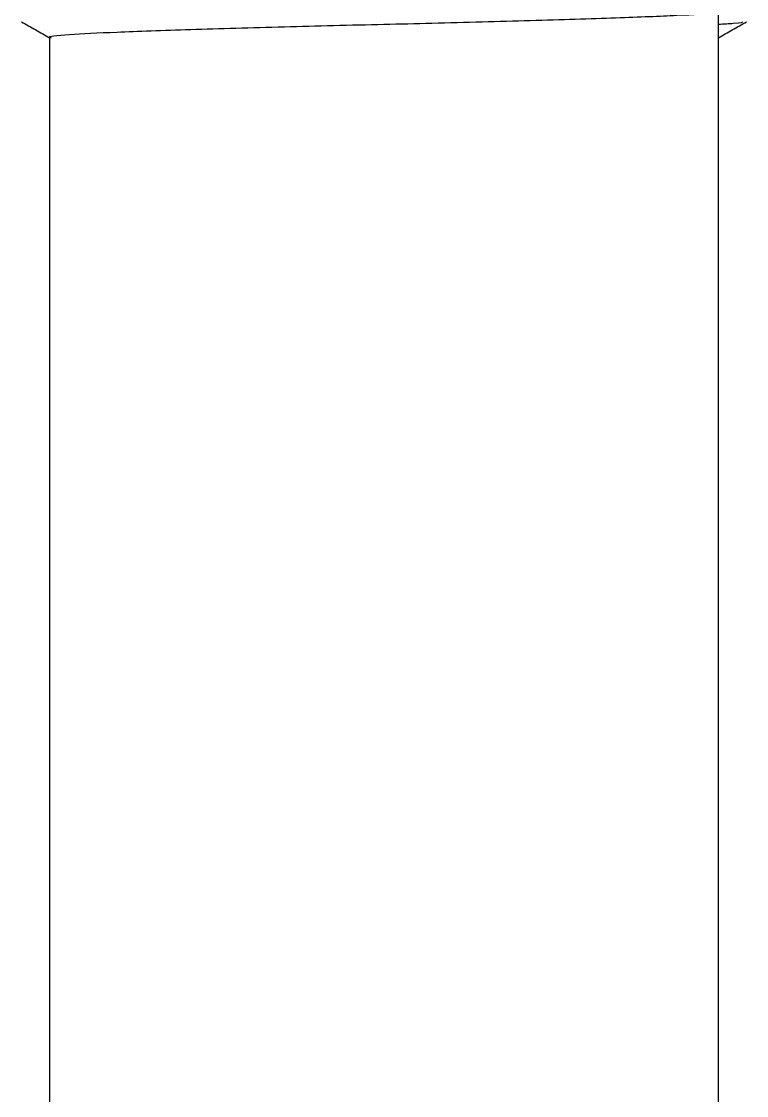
# Model space of a CAD drawing. Header units: millimetres. Extents: x -205 to 841, y 0 to 722.
# Drawn here: x 102.122 to 104.187, y 86.725 to 89.785 of the extents above; entities that cross this region are included whole.
import ezdxf

# ---------------------------------------------------------------- set-up
doc = ezdxf.new("R2010")
doc.units = ezdxf.units.MM

msp = doc.modelspace()

# ---------------------------------------------------------------- linework, layer by layer
at = {"color": 7, "linetype": 'Continuous', "lineweight": 25}
for p, q in [((104.1065, 22.7892), (104.1065, 89.8136)), ((102.2025, 89.7392), (102.2025, 22.7892))]:
    msp.add_line(p, q, dxfattribs=at)
for points, knots in [([(104.0937, 89.8129), (104.0937, 89.8117), (104.0938, 89.8079), (103.9983, 89.8021), (103.8227, 89.7952), (103.5783, 89.7874), (103.3431, 89.7811), (103.1043, 89.7755), (102.863, 89.7697), (102.5974, 89.7619), (102.3833, 89.7543), (102.2499, 89.7478), (102.1912, 89.7424), (102.2058, 89.7395), (102.2074, 89.7392)], [0, 0, 0, 0, 0.048378, 0.146644, 0.244206, 0.345384, 0.445465, 0.491894, 0.5898, 0.691057, 0.790896, 0.887453, 0.987879, 1, 1, 1, 1]), ([(102.1225, 89.7849), (102.136, 89.777), (102.1627, 89.7616), (102.1894, 89.7462), (102.2025, 89.7386)], [0, 0, 0, 0, 0.5077092, 1, 1, 1, 1]), ([(104.1065, 89.7386), (104.1197, 89.7462), (104.1464, 89.7616), (104.173, 89.777), (104.1866, 89.7849)], [0, 0, 0, 0, 0.492291, 1, 1, 1, 1]), ([(104.1766, 89.7849), (104.1754, 89.783), (104.1735, 89.7802), (104.1222, 89.7777), (104.1065, 89.777)], [0, 0, 0, 0, 0.693709, 1, 1, 1, 1])]:
    msp.add_open_spline(points, degree=3, knots=knots, dxfattribs=at)

doc.saveas('drawing.dxf')
